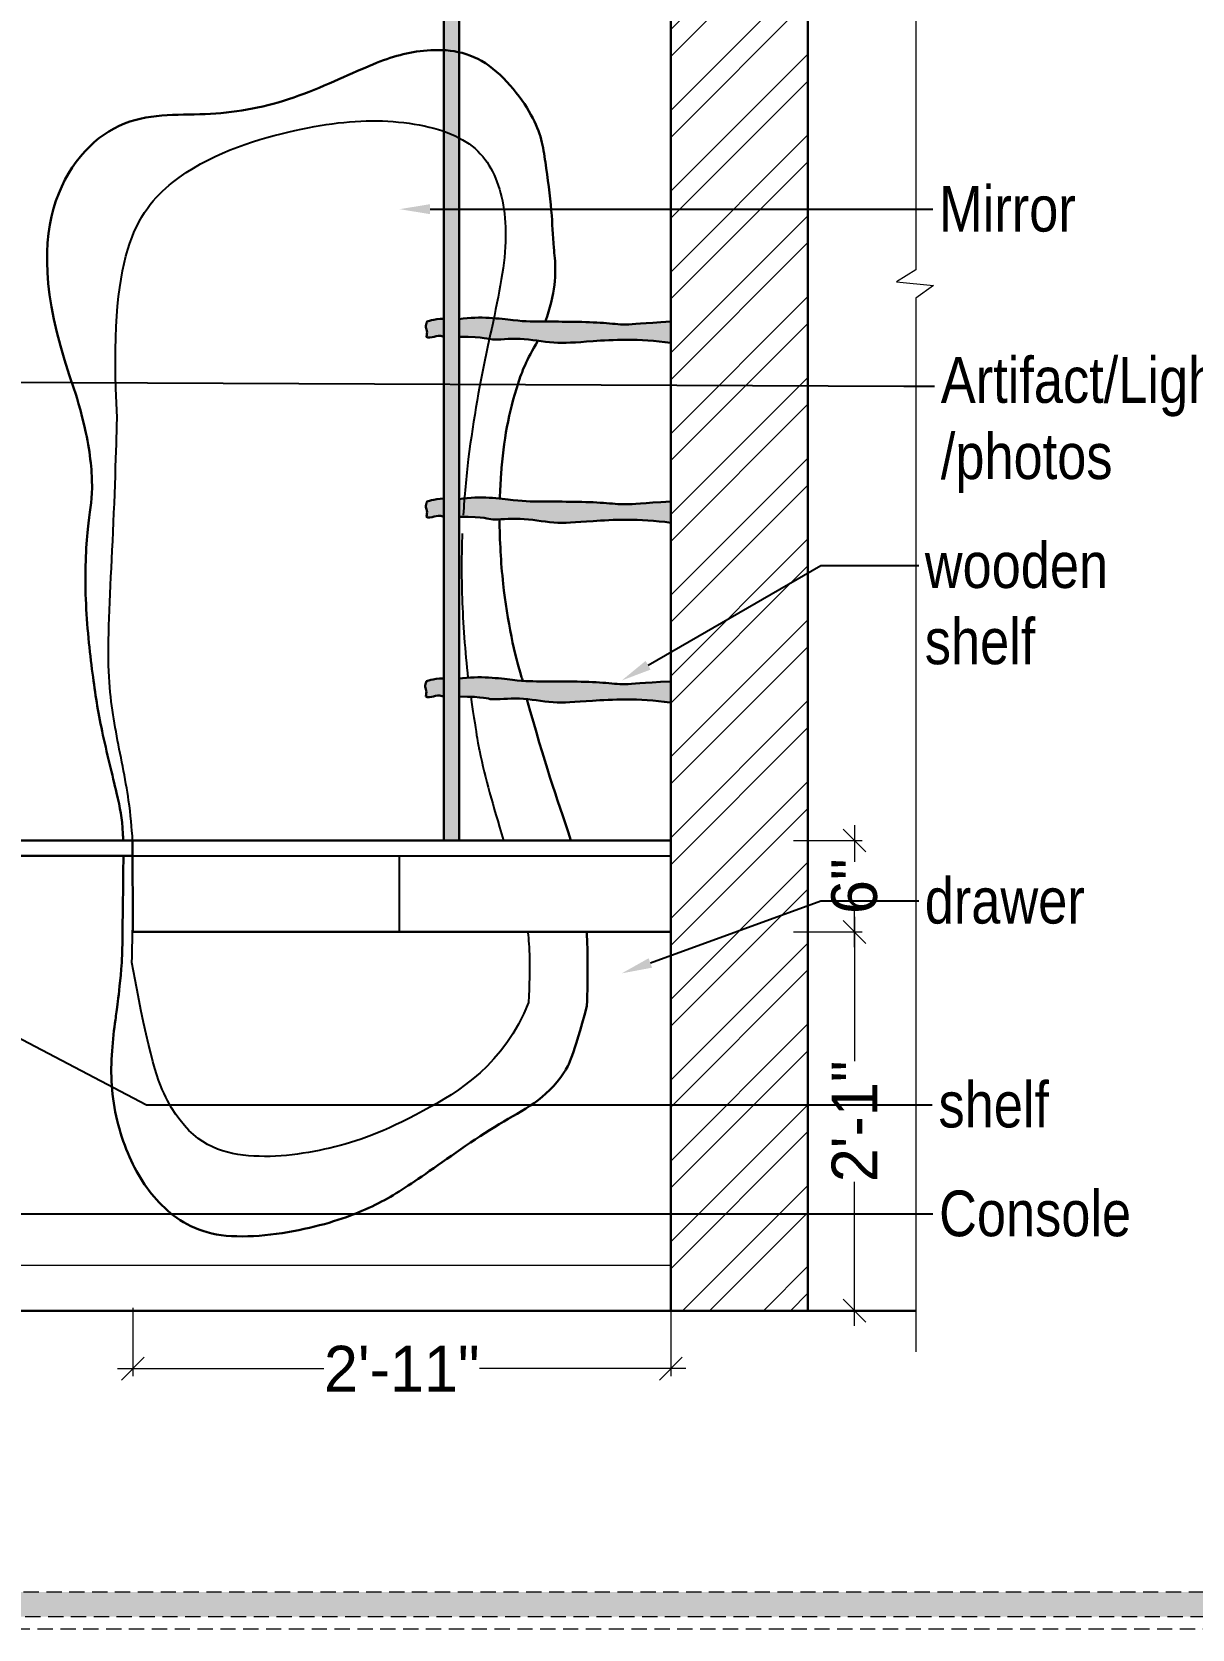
# Model space of a CAD drawing. Header units: millimetres. Extents: x 56222 to 3066687, y -650199 to -121287.
# Drawn here: x 134190.6 to 134266.8, y -183615.9 to -183511.1 of the extents above; entities that cross this region are included whole.
import ezdxf
from ezdxf import colors
from ezdxf.entities.mleader import LeaderData, LeaderLine
from ezdxf.math import Vec2, Vec3

# ---------------------------------------------------------------- set-up
doc = ezdxf.new("R2010")
doc.units = ezdxf.units.MM
doc.header["$MEASUREMENT"] = 0
doc.header["$PDMODE"] = 35
doc.linetypes.add('DASHED', pattern=[0.75, 0.5, -0.25])
doc.linetypes.add('DASHEDX2', pattern=[1.5, 1, -0.5])
doc.layers.get('Defpoints').update_dxf_attribs({"color": 220})
doc.layers.add('AR HATCH-7', color=7, linetype='Continuous')
for name, color, linetype, lineweight in [('Dimension', 10, 'DASHEDX2', 20), ('FURNITURE', 32, 'Continuous', 9), ('furniture dimensions', 1, 'DASHED', 0), ('FURNITURE-1', 252, 'Continuous', 13), ('glass', 132, 'Continuous', 20), ('SECTION ( HATCH  )', 252, 'Continuous', 9), ('SECTION ( SLAB PLine )', 104, 'Continuous', 30), ('Text', 7, 'Continuous', 15), ('wall', 7, 'Continuous', 30), ('XX~SLAB ( BEAM )~ ( DIM )', 7, 'Continuous', 9)]:
    doc.layers.add(name, color=color, linetype=linetype, lineweight=lineweight)
doc.styles.add('century g', font='GOTHIC.TTF')
doc.styles.add('style4', font='ARIALN.TTF')
doc.dimstyles.new('Archana', dxfattribs={"dimtxt": 2, "dimasz": 0.75, "dimexe": 0.5, "dimexo": 0.5, "dimgap": 0, "dimtad": 0, "dimzin": 0, "dimdsep": 46, "dimlunit": 4, "dimtxsty": 'century g', "dimblk": 'OBLIQUE', "dimcen": 0, "dimdle": 1, "dimclrd": 256, "dimclre": 256, "dimclrt": 256, "dimadec": 0, "dimazin": 0, "dimtfac": 1, "dimtofl": 0, "dimtmove": 1, "dimatfit": 3, "dimfxl": 1, "dimfxlon": 1, "dimtolj": 1, "dimtzin": 0, "dimlwd": -1, "dimlwe": -1, "dimarcsym": 0})

# ---------------------------------------------------------------- blocks, each defined once
blk = doc.blocks.new('_Oblique')
at = {"layer": 'wall', "color": 0, "lineweight": -2}
blk.add_line((-0.5, -0.5), (0.5, 0.5), dxfattribs=at)
blk = doc.blocks.new('*D263')
at = {"layer": 'Defpoints', "color": 0, "linetype": 'Continuous', "lineweight": 30, "transparency": 16777216}
for p in [(134197.23, -183570.18, 0), (134232.55, -183570.18), (134232.55, -183598.84)]:
    blk.add_point(p, dxfattribs=at)
at = {"layer": 'furniture dimensions', "color": 5, "linetype": 'ByBlock', "transparency": 16777216}
blk.add_line((134197.23, -183594.84), (134197.23, -183599.34), dxfattribs=at)
at = {"layer": 'furniture dimensions', "color": 5, "linetype": 'Continuous', "transparency": 16777216}
for p, q in [((134232.55, -183594.84), (134232.55, -183599.34)), ((134196.23, -183598.84), (134209.78, -183598.84)), ((134233.55, -183598.84), (134220, -183598.84))]:
    blk.add_line(p, q, dxfattribs=at)
at = {"layer": 'furniture dimensions', "color": 5, "linetype": 'Continuous', "transparency": 16777216, "xscale": 1.5, "yscale": 1.5, "zscale": 1.5, "rotation": 180}
blk.add_blockref('_Oblique', (134197.23, -183598.84), dxfattribs=at)
at = {"layer": 'furniture dimensions', "color": 5, "linetype": 'Continuous', "transparency": 16777216, "xscale": 1.5, "yscale": 1.5, "zscale": 1.5}
blk.add_blockref('_Oblique', (134232.55, -183598.84), dxfattribs=at)
at = {"layer": 'furniture dimensions', "linetype": 'Continuous', "lineweight": 0, "transparency": 16777216, "insert": (134214.89, -183598.84), "char_height": 3, "attachment_point": 5, "style": 'century g'}
blk.add_mtext('\\A1;2\'-11"', dxfattribs=at)
blk = doc.blocks.new('*D264')
at = {"layer": 'Defpoints', "color": 0, "linetype": 'Continuous', "lineweight": 30, "transparency": 16777216}
for p in [(134232.55, -183570.18), (134232.55, -183595.04), (134244.61, -183595.04)]:
    blk.add_point(p, dxfattribs=at)
at = {"layer": 'furniture dimensions', "color": 5, "linetype": 'Continuous', "transparency": 16777216}
for p, q in [((134244.61, -183569.18), (134244.61, -183578.66)), ((134244.61, -183596.04), (134244.61, -183586.57)), ((134240.61, -183595.04), (134245.11, -183595.04))]:
    blk.add_line(p, q, dxfattribs=at)
at = {"layer": 'furniture dimensions', "color": 5, "linetype": 'ByBlock', "transparency": 16777216}
blk.add_line((134240.61, -183570.18), (134245.11, -183570.18), dxfattribs=at)
at = {"layer": 'furniture dimensions', "color": 5, "linetype": 'Continuous', "transparency": 16777216, "xscale": 1.5, "yscale": 1.5, "zscale": 1.5}
for p, rotation in [((134244.61, -183570.18), 90), ((134244.61, -183595.04), 270)]:
    blk.add_blockref('_Oblique', p, dxfattribs=dict(at, rotation=rotation))
at = {"layer": 'furniture dimensions', "linetype": 'Continuous', "lineweight": 0, "transparency": 16777216, "insert": (134244.61, -183582.61), "char_height": 3, "attachment_point": 5, "rotation": 90, "style": 'century g'}
blk.add_mtext('\\A1;2\'-1"', dxfattribs=at)
blk = doc.blocks.new('*D265')
at = {"layer": 'Defpoints', "color": 0, "linetype": 'Continuous', "lineweight": 30, "transparency": 16777216}
for p in [(134232.55, -183564.18, 0), (134244.61, -183564.18), (134232.55, -183570.18)]:
    blk.add_point(p, dxfattribs=at)
at = {"layer": 'furniture dimensions', "color": 5, "linetype": 'Continuous', "transparency": 16777216}
for p, q in [((134244.61, -183563.18), (134244.61, -183565.57)), ((134240.61, -183564.18), (134245.11, -183564.18)), ((134244.61, -183571.18), (134244.61, -183568.79))]:
    blk.add_line(p, q, dxfattribs=at)
at = {"layer": 'furniture dimensions', "color": 5, "linetype": 'ByBlock', "transparency": 16777216}
blk.add_line((134240.61, -183570.18), (134245.11, -183570.18), dxfattribs=at)
at = {"layer": 'furniture dimensions', "color": 5, "linetype": 'Continuous', "transparency": 16777216, "xscale": 1.5, "yscale": 1.5, "zscale": 1.5}
for p, rotation in [((134244.61, -183564.18), 90), ((134244.61, -183570.18), 270)]:
    blk.add_blockref('_Oblique', p, dxfattribs=dict(at, rotation=rotation))
at = {"layer": 'furniture dimensions', "linetype": 'Continuous', "lineweight": 0, "transparency": 16777216, "insert": (134244.61, -183567.18), "char_height": 3, "attachment_point": 5, "rotation": 90, "style": 'century g'}
blk.add_mtext('\\A1;6"', dxfattribs=at)

msp = doc.modelspace()

# ---------------------------------------------------------------- hatches: boundary and pattern name
at = {"layer": 'AR HATCH-7', "lineweight": 18, "true_color": 0x939598, "transparency": 33554687}
h = msp.add_hatch(dxfattribs=at)
h.set_pattern_fill('ANSI32', color=252, scale=10)
h.set_pattern_definition([(45, (-14.3605, 0), (-2.65165043, 2.65165043), []), (45, (-12.5927, 0), (-2.65165043, 2.65165043), [])])
h.paths.add_polyline_path([(134103.54, -183468.04), (134099.05, -183468.04), (134099.05, -183595.04), (134103.54, -183595.04)])
h.paths.add_polyline_path([(134241.55, -183468.04), (134232.55, -183468.04), (134232.55, -183595.04), (134241.55, -183595.04)])
at = {"layer": 'Dimension', "true_color": 0xd39e00}
h = msp.add_hatch(color=42, dxfattribs=at)
h.paths.add_polyline_path([(134076, -183452.75), (134076, -183615.12), (134306.67, -183615.12), (134306.67, -183452.75)])
h.paths.add_polyline_path([(134077.62, -183454.37), (134305.06, -183454.37), (134305.06, -183613.5), (134077.62, -183613.5)], flags=16)
at = {"layer": 'FURNITURE-1', "lineweight": 30, "true_color": 0x7d5120, "transparency": 33554607}
h = msp.add_hatch(color=27, dxfattribs=at)
h.dxf.hatch_style = 1
h.paths.add_polyline_path([(134218.65, -183481.79), (134217.65, -183481.79), (134217.65, -183564.18), (134218.65, -183564.18)])
h = msp.add_hatch(color=27, dxfattribs=at)
h.dxf.hatch_style = 1
edge = h.paths.add_edge_path()
edge.add_spline(control_points=[(134232.55, -183530.13), (134230.68, -183530.24), (134229.54, -183530.38), (134228.27, -183530.2), (134226.19, -183530.13), (134224.14, -183530.13), (134222.92, -183530.13), (134221.65, -183529.97), (134221.33, -183529.94)], knot_values=[0.704119, 0.704119, 0.704119, 0.704119, 1.704119, 2.704119, 3.704119, 4.704119, 5.704119, 6, 6, 6, 6], degree=3, periodic=0)
edge.add_spline(control_points=[(134221.33, -183529.94), (134220.64, -183529.87), (134219.83, -183529.82), (134218.93, -183529.93)], knot_values=[0.065245, 0.065245, 0.065245, 0.065245, 0.704119, 0.704119, 0.704119, 0.704119], degree=3, periodic=0)
edge.add_spline(control_points=[(134218.93, -183529.93), (134218.83, -183529.94), (134218.65, -183529.67), (134216.56, -183530.13)], knot_values=[0, 0, 0, 0, 0.065245, 0.065245, 0.065245, 0.065245], degree=3, periodic=0)
edge.add_line((134216.56, -183530.13), (134216.52, -183531.11))
edge.add_spline(control_points=[(134216.52, -183531.11), (134218.72, -183531.13), (134218.79, -183531.13), (134218.86, -183531.13)], knot_values=[0, 0, 0, 0, 0.042015, 0.042015, 0.042015, 0.042015], degree=3, periodic=0)
edge.add_spline(control_points=[(134218.86, -183531.13), (134220.46, -183531.15), (134220.53, -183531.33), (134221.14, -183531.31), (134221.31, -183531.3)], knot_values=[0.042015, 0.042015, 0.042015, 0.042015, 1, 1.32314, 1.32314, 1.32314, 1.32314], degree=3, periodic=0)
edge.add_spline(control_points=[(134221.31, -183531.3), (134221.68, -183531.28), (134222.87, -183531.19), (134224.92, -183531.62), (134226.9, -183531.43), (134230.46, -183531.22), (134232.55, -183531.52)], knot_values=[1.32314, 1.32314, 1.32314, 1.32314, 2, 3, 4, 5, 5, 5, 5], degree=3, periodic=0)
edge.add_line((134232.55, -183531.52), (134232.55, -183530.13))
h = msp.add_hatch(color=27, dxfattribs=at)
h.dxf.hatch_style = 1
edge = h.paths.add_edge_path()
edge.add_spline(control_points=[(134232.55, -183541.94), (134230.68, -183542.04), (134229.54, -183542.18), (134228.27, -183542.01), (134226.19, -183541.94), (134224.14, -183541.94), (134222.92, -183541.94), (134221.65, -183541.78), (134221.33, -183541.74)], knot_values=[0.704119, 0.704119, 0.704119, 0.704119, 1.704119, 2.704119, 3.704119, 4.704119, 5.704119, 6, 6, 6, 6], degree=3, periodic=0)
edge.add_spline(control_points=[(134221.33, -183541.74), (134220.64, -183541.67), (134219.83, -183541.63), (134218.93, -183541.74)], knot_values=[0.065245, 0.065245, 0.065245, 0.065245, 0.704119, 0.704119, 0.704119, 0.704119], degree=3, periodic=0)
edge.add_spline(control_points=[(134218.93, -183541.74), (134218.83, -183541.75), (134218.65, -183541.48), (134216.56, -183541.94)], knot_values=[0, 0, 0, 0, 0.065245, 0.065245, 0.065245, 0.065245], degree=3, periodic=0)
edge.add_line((134216.56, -183541.94), (134216.52, -183542.92))
edge.add_spline(control_points=[(134216.52, -183542.92), (134218.72, -183542.94), (134218.79, -183542.94), (134218.86, -183542.94)], knot_values=[0, 0, 0, 0, 0.042015, 0.042015, 0.042015, 0.042015], degree=3, periodic=0)
edge.add_spline(control_points=[(134218.86, -183542.94), (134220.46, -183542.95), (134220.53, -183543.13), (134221.14, -183543.11), (134221.31, -183543.1)], knot_values=[0.042015, 0.042015, 0.042015, 0.042015, 1, 1.32314, 1.32314, 1.32314, 1.32314], degree=3, periodic=0)
edge.add_spline(control_points=[(134221.31, -183543.1), (134221.68, -183543.08), (134222.87, -183542.99), (134224.92, -183543.42), (134226.9, -183543.24), (134230.46, -183543.03), (134232.55, -183543.33)], knot_values=[1.32314, 1.32314, 1.32314, 1.32314, 2, 3, 4, 5, 5, 5, 5], degree=3, periodic=0)
edge.add_line((134232.55, -183543.33), (134232.55, -183541.94))
h = msp.add_hatch(color=27, dxfattribs=at)
h.dxf.hatch_style = 1
edge = h.paths.add_edge_path()
edge.add_spline(control_points=[(134232.51, -183553.74), (134230.64, -183553.84), (134229.5, -183553.98), (134228.22, -183553.81), (134226.15, -183553.74), (134224.1, -183553.74), (134222.88, -183553.74), (134221.61, -183553.57), (134221.29, -183553.54)], knot_values=[0.704119, 0.704119, 0.704119, 0.704119, 1.704119, 2.704119, 3.704119, 4.704119, 5.704119, 6, 6, 6, 6], degree=3, periodic=0)
edge.add_spline(control_points=[(134221.29, -183553.54), (134220.6, -183553.47), (134219.79, -183553.43), (134218.88, -183553.53)], knot_values=[0.065245, 0.065245, 0.065245, 0.065245, 0.704119, 0.704119, 0.704119, 0.704119], degree=3, periodic=0)
edge.add_spline(control_points=[(134218.88, -183553.53), (134218.79, -183553.54), (134218.6, -183553.27), (134216.51, -183553.74)], knot_values=[0, 0, 0, 0, 0.065245, 0.065245, 0.065245, 0.065245], degree=3, periodic=0)
edge.add_line((134216.51, -183553.74), (134216.47, -183554.71))
edge.add_spline(control_points=[(134216.47, -183554.71), (134218.68, -183554.74), (134218.75, -183554.74), (134218.82, -183554.74)], knot_values=[0, 0, 0, 0, 0.042015, 0.042015, 0.042015, 0.042015], degree=3, periodic=0)
edge.add_spline(control_points=[(134218.82, -183554.74), (134220.41, -183554.75), (134220.49, -183554.93), (134221.09, -183554.91), (134221.27, -183554.9)], knot_values=[0.042015, 0.042015, 0.042015, 0.042015, 1, 1.32314, 1.32314, 1.32314, 1.32314], degree=3, periodic=0)
edge.add_spline(control_points=[(134221.27, -183554.9), (134221.64, -183554.88), (134222.82, -183554.79), (134224.88, -183555.22), (134226.86, -183555.03), (134230.42, -183554.83), (134232.51, -183555.12)], knot_values=[1.32314, 1.32314, 1.32314, 1.32314, 2, 3, 4, 5, 5, 5, 5], degree=3, periodic=0)
edge.add_line((134232.51, -183555.12), (134232.51, -183553.74))

# ---------------------------------------------------------------- linework, layer by layer
at = {"layer": 'Dimension', "color": 42, "true_color": 0xd39e00, "elevation": 0.12}
for points in [[(134075.19, -183451.95), (134307.48, -183451.95), (134307.48, -183615.93), (134075.19, -183615.93)], [(134076, -183452.75), (134306.67, -183452.75), (134306.67, -183615.12), (134076, -183615.12)], [(134077.62, -183454.37), (134305.06, -183454.37), (134305.06, -183613.5), (134077.62, -183613.5)]]:
    msp.add_lwpolyline(points, close=True, dxfattribs=at)
at = {"layer": 'FURNITURE', "lineweight": 30}
for p, q in [((134127.79, -183564.18, 0), (134197.22, -183564.18)), ((134197.23, -183570.18), (134197.22, -183564.18)), ((134197.22, -183564.18, 0), (134232.55, -183564.18, 0)), ((134127.79, -183565.18, 0), (134197.22, -183565.18)), ((134197.23, -183570.18, 0), (134232.55, -183570.18))]:
    msp.add_line(p, q, dxfattribs=at)
at = {"layer": 'FURNITURE', "lineweight": 25}
for p, q in [((134197.22, -183565.18, 0), (134232.55, -183565.18, 0)), ((134214.75, -183570.18, 0), (134214.75, -183565.18, 0))]:
    msp.add_line(p, q, dxfattribs=at)
at = {"layer": 'FURNITURE', "lineweight": 30}
msp.add_lwpolyline([(134218.65, -183481.79), (134218.65, -183564.18), (134217.65, -183564.18), (134217.65, -183481.79)], close=True, dxfattribs=at)
at = {"layer": 'FURNITURE', "lineweight": 25}
msp.add_lwpolyline([(134230.55, -183595.04), (134198.52, -183595.04)], dxfattribs=at)
at = {"layer": 'FURNITURE', "lineweight": 30}
for points, knots in [([(134193.41, -183534.64), (134191.41, -183529.09), (134191.1, -183521.82), (134196.22, -183516.28), (134202.04, -183516.74), (134207.45, -183515.82), (134212.89, -183513.19), (134215.85, -183512.21), (134220.26, -183512.26), (134223.92, -183516.88), (134224.3, -183519.52), (134224.79, -183523.07), (134224.79, -183525.11), (134225.15, -183527.41), (134224.47, -183529.69), (134224.32, -183530.13)], [0, 0, 0, 0, 1, 2, 3, 4, 5, 6, 7, 8, 9, 10, 11, 12, 12.226744, 12.226744, 12.226744, 12.226744]), ([(134223.83, -183531.39, 0), (134223.07, -183532.66, 0), (134222.04, -183535.33, 0), (134221.49, -183538.37, 0), (134221.35, -183541.19, 0), (134221.33, -183541.74, 0)], [12.596585, 12.596585, 12.596585, 12.596585, 13, 14, 14.235018, 14.235018, 14.235018, 14.235018]), ([(134196.6, -183564.18), (134196.59, -183563.99), (134196.53, -183562.72), (134196.31, -183561.58), (134195.1, -183556.74), (134194.6, -183553.52), (134194.01, -183548.35), (134194.23, -183543.2), (134194.69, -183541.39), (134194.32, -183537.5), (134193.41, -183534.64), (134193.41, -183534.64)], [31.883555, 31.883555, 31.883555, 31.883555, 32, 33, 34, 35, 36, 37, 38, 39, 40, 40, 40, 40]), ([(134221.31, -183543.1, 0), (134221.32, -183544.49, 0), (134221.52, -183548.43, 0), (134222.36, -183552.27, 0), (134222.83, -183553.7, 0), (134222.82, -183553.7, 0)], [14.425563, 14.425563, 14.425563, 14.425563, 15, 16, 16.082085, 16.082085, 16.082085, 16.082085]), ([(134227.05, -183575.05), (134226.15, -183578.39), (134224.7, -183581.06), (134221.49, -183582.44), (134215.96, -183586.44), (134213.42, -183588.09), (134209.26, -183589.72), (134202.51, -183590.61), (134198.9, -183588.3), (134196.73, -183584.88), (134195.57, -183580.26), (134196.02, -183576.3), (134196.28, -183574.66), (134196.52, -183572.18, 0)], [19.749544, 19.749544, 19.749544, 19.749544, 20, 21, 22, 23, 24, 25, 26, 27, 28, 29, 29.573606, 29.573606, 29.573606, 29.573606])]:
    msp.add_open_spline(points, degree=3, knots=knots, dxfattribs=at)
for points in [[(134218.65, -183529.97, 0), (134220.09, -183529.75, 0), (134222.55, -183530.13, 0), (134224.14, -183530.13, 0), (134226.19, -183530.13, 0), (134228.27, -183530.2, 0), (134229.54, -183530.38, 0), (134230.68, -183530.24, 0), (134232.55, -183530.13, 0)], [(134216.55, -183530.13, 0), (134216.5, -183530.23, 0), (134216.5, -183530.32, 0), (134216.43, -183530.48, 0), (134216.6, -183530.79, 0), (134216.5, -183531.13, 0), (134216.52, -183531.12, 0)], [(134217.65, -183529.94, 0), (134217, -183529.96, 0), (134216.5, -183530.13, 0), (134216.56, -183530.13, 0)], [(134217.65, -183531.13, 0), (134217.34, -183531.01, 0), (134217.07, -183531.13, 0), (134216.62, -183531.2, 0), (134216.5, -183531.13, 0)], [(134218.65, -183531.13, 0), (134220.45, -183531.13, 0), (134220.54, -183531.43, 0), (134222.62, -183531.13, 0), (134224.92, -183531.62, 0), (134226.9, -183531.43, 0), (134230.46, -183531.22, 0), (134232.55, -183531.52, 0)], [(134216.55, -183541.94, 0), (134216.5, -183542.04, 0), (134216.5, -183542.13, 0), (134216.43, -183542.28, 0), (134216.6, -183542.59, 0), (134216.5, -183542.94, 0), (134216.52, -183542.92, 0)], [(134217.65, -183541.74, 0), (134217, -183541.77, 0), (134216.5, -183541.94, 0), (134216.56, -183541.94, 0)], [(134218.65, -183541.77, 0), (134220.09, -183541.55, 0), (134222.55, -183541.94, 0), (134224.14, -183541.94, 0), (134226.19, -183541.94, 0), (134228.27, -183542.01, 0), (134229.54, -183542.18, 0), (134230.68, -183542.04, 0), (134232.55, -183541.94, 0)], [(134217.65, -183542.94, 0), (134217.34, -183542.81, 0), (134217.07, -183542.94, 0), (134216.62, -183543.01, 0), (134216.5, -183542.94, 0)], [(134218.65, -183542.94, 0), (134220.45, -183542.94, 0), (134220.54, -183543.23, 0), (134222.62, -183542.94, 0), (134224.92, -183543.42, 0), (134226.9, -183543.24, 0), (134230.46, -183543.03, 0), (134232.55, -183543.33, 0)], [(134216.51, -183553.73, 0), (134216.46, -183553.83, 0), (134216.46, -183553.93, 0), (134216.39, -183554.08, 0), (134216.56, -183554.39, 0), (134216.46, -183554.74, 0), (134216.48, -183554.72, 0)], [(134217.6, -183553.54, 0), (134216.95, -183553.56, 0), (134216.46, -183553.74, 0), (134216.51, -183553.74, 0)], [(134218.6, -183553.57, 0), (134220.05, -183553.35, 0), (134222.51, -183553.74, 0), (134224.1, -183553.74, 0), (134226.15, -183553.74, 0), (134228.22, -183553.81, 0), (134229.5, -183553.98, 0), (134230.64, -183553.84, 0), (134232.51, -183553.74, 0)], [(134217.6, -183554.74, 0), (134217.29, -183554.61, 0), (134217.03, -183554.74, 0), (134216.58, -183554.8, 0), (134216.46, -183554.74, 0)], [(134218.6, -183554.74, 0), (134220.41, -183554.74, 0), (134220.5, -183555.03, 0), (134222.57, -183554.74, 0), (134224.88, -183555.22, 0), (134226.86, -183555.03, 0), (134230.42, -183554.83, 0), (134232.51, -183555.12, 0)], [(134223.11, -183554.9, 0), (134224.29, -183559.23), (134225, -183561.14), (134225.99, -183564.18)], [(134196.52, -183572.18, 0), (134196.59, -183568.25, 0), (134196.61, -183566.27), (134196.61, -183565.18)], [(134227.04, -183570.21), (134227.1, -183571.49), (134227.11, -183573.07), (134227.05, -183575.05)]]:
    msp.add_open_spline(points, degree=3, dxfattribs=at)
at = {"layer": 'glass', "lineweight": 25}
for points, knots in [([(134196.2, -183536.44), (134195.59, -183525.71), (134199.36, -183520.03), (134207.87, -183517.37), (134213.67, -183516.66), (134219.2, -183517.76), (134221.41, -183520.68), (134222.01, -183525.26), (134220.5, -183531.69), (134219.39, -183537.48), (134219, -183541.55), (134218.93, -183542.84)], [0, 0, 0, 0, 1, 2, 3, 4, 5, 6, 7, 8, 8.432235, 8.432235, 8.432235, 8.432235]), ([(134197.22, -183564.18), (134197.17, -183563.35), (134196.98, -183561.19), (134196.06, -183556.96), (134195.43, -183552.72), (134196.02, -183543.55), (134196.2, -183536.44), (134196.2, -183536.44)], [22.336169, 22.336169, 22.336169, 22.336169, 23, 24, 25, 26, 27, 27, 27, 27]), ([(134218.86, -183544.04), (134218.81, -183545.39), (134218.79, -183548.42), (134219.04, -183551.76), (134219.23, -183553.5)], [8.5644061, 8.5644061, 8.5644061, 8.5644061, 9, 9.5061758, 9.5061758, 9.5061758, 9.5061758]), ([(134219.42, -183554.75, 0), (134219.85, -183557.61), (134220.3, -183559.92), (134220.86, -183561.76), (134221.56, -183564.18)], [9.8881173, 9.8881173, 9.8881173, 9.8881173, 10, 10.6503511, 10.6503511, 10.6503511, 10.6503511]), ([(134223.21, -183574.81, 0), (134221.64, -183578.85, 0), (134215.11, -183582.81), (134210.33, -183584.54), (134204.32, -183585.31), (134200.17, -183583.58), (134198.33, -183578.56), (134197.17, -183572.19)], [14.12882, 14.12882, 14.12882, 14.12882, 15, 16, 17, 18, 18.438541, 18.438541, 18.438541, 18.438541])]:
    msp.add_open_spline(points, degree=3, knots=knots, dxfattribs=at)
for points in [[(134197.17, -183572.19), (134197.19, -183571.19), (134197.21, -183570.35), (134197.23, -183569.63)], [(134223.16, -183570.23), (134223.28, -183571.09), (134223.33, -183572.39, 0), (134223.21, -183574.81, 0)]]:
    msp.add_open_spline(points, degree=3, dxfattribs=at)
at = {"layer": 'SECTION ( HATCH  )', "color": 252, "lineweight": 0, "true_color": 0x939598}
msp.add_line((134119.78, -183592.04), (134232.55, -183592.04), dxfattribs=at)
at = {"layer": 'SECTION ( SLAB PLine )', "color": 1}
msp.add_line((134093.87, -183595.04), (134248.64, -183595.04), dxfattribs=at)
at = {"layer": 'Text', "color": 251, "linetype": 'Continuous', "lineweight": 0, "true_color": 0x636466}
msp.add_lwpolyline([(134248.64, -183457.55), (134248.64, -183526.73), (134247.38, -183527.52), (134249.81, -183527.77), (134248.64, -183528.6), (134248.64, -183597.73)], dxfattribs=at)
at = {"layer": 'XX~SLAB ( BEAM )~ ( DIM )', "lineweight": 30}
msp.add_lwpolyline([(134232.55, -183468.04), (134241.55, -183468.04), (134241.55, -183595.04), (134232.55, -183595.04)], close=True, dxfattribs=at)

# ---------------------------------------------------------------- dimensions: what is measured, and where the dimension line sits
at = {"layer": 'furniture dimensions', "color": 5, "linetype": 'Continuous', "lineweight": 0}
for base, p2, picture, middle in [((134244.61, -183564.18), (134232.55, -183564.18, 0), '*D265', (134244.61, -183567.18)), ((134244.61, -183595.04), (134232.55, -183595.04), '*D264', (134244.61, -183582.61))]:
    dim = msp.add_linear_dim(base=base, p1=(134232.55, -183570.18), p2=p2, angle=90, dimstyle='Archana', override={"dimtxt": 3, "dimasz": 1.5, "dimdec": 0, "dimclrd": 5, "dimclre": 5, "dimfxl": 4}, dxfattribs=at)
    dim.commit()
    dim.dimension.update_dxf_attribs({"geometry": picture, "text_midpoint": middle})
dim = msp.add_linear_dim(base=(134232.55, -183598.84), p1=(134197.23, -183570.18, 0), p2=(134232.55, -183570.18), dimstyle='Archana', override={"dimtxt": 3, "dimasz": 1.5, "dimdec": 0, "dimclrd": 5, "dimclre": 5, "dimfxl": 4}, dxfattribs=at)
dim.commit()
dim.dimension.update_dxf_attribs({"geometry": '*D263', "text_midpoint": (134214.89, -183598.84)})

# ---------------------------------------------------------------- leaders
at = {"layer": 'Text', "color": 1, "lineweight": 0, "ltscale": 20}
ml = msp.add_multileader_mtext('Standard', dxfattribs=at)
ml.set_content('Mirror', color=1, style='style4')
ml.set_leader_properties()
ml.build(insert=Vec2(0, 0))
ml.multileader.update_dxf_attribs({"dogleg_length": 2.02, "arrow_head_size": 2})
ctx = ml.context
ctx.base_point, ctx.char_height, ctx.arrow_head_size, ctx.landing_gap_size, ctx.plane_origin = Vec3(134249.77, -183522.75), 3, 2, 0.4, Vec3(134182.73, -183522.75)
notes = []
notes.append((ctx, [(0, (1, 1, 0), (134247.74, -183522.75), (1, 0), 2.02, [(0, [(134214.75, -183522.75)], 0, [])])]))
ctx.mtext.insert = Vec3(134250.17, -183521.22)
ml = msp.add_multileader_mtext('Standard', dxfattribs=at)
ml.set_content('Artifact/Lights\\P/photos', color=1, style='style4')
ml.set_leader_properties()
ml.build(insert=Vec2(0, 0))
ml.multileader.update_dxf_attribs({"dogleg_length": 2.02, "arrow_head_size": 2})
ctx = ml.context
ctx.base_point, ctx.char_height, ctx.arrow_head_size, ctx.landing_gap_size, ctx.plane_origin = Vec3(134249.88, -183534.37), 3, 2, 0.4, Vec3(134182.84, -183534.37)
notes.append((ctx, [(0, (1, 1, 0), (134247.85, -183534.37), (1, 0), 2.02, [(0, [(134185.37, -183534.1)], 0, [])])]))
ctx.mtext.insert = Vec3(134250.28, -183532.46)
ml = msp.add_multileader_mtext('Standard', dxfattribs=at)
ml.set_content('wooden \\Pshelf', color=1, style='style4')
ml.set_leader_properties()
ml.build(insert=Vec2(0, 0))
ml.multileader.update_dxf_attribs({"dogleg_length": 2.02, "arrow_head_size": 2})
ctx = ml.context
ctx.base_point, ctx.char_height, ctx.arrow_head_size, ctx.landing_gap_size, ctx.plane_origin = Vec3(134248.83, -183546.13), 3, 2, 0.4, Vec3(134182.73, -183549.21)
notes.append((ctx, [(0, (1, 1, 0), (134242.41, -183546.13), (1, 0), 6.42, [(0, [(134229.33, -183553.68)], 0, [])])]))
ctx.mtext.insert = Vec3(134249.23, -183544.61)
ml = msp.add_multileader_mtext('Standard', dxfattribs=at)
ml.set_content('drawer', color=1, style='style4')
ml.set_leader_properties()
ml.build(insert=Vec2(0, 0))
ml.multileader.update_dxf_attribs({"dogleg_length": 2.02, "arrow_head_size": 2})
ctx = ml.context
ctx.base_point, ctx.char_height, ctx.arrow_head_size, ctx.landing_gap_size, ctx.plane_origin = Vec3(134248.83, -183568.15), 3, 2, 0.4, Vec3(134182.73, -183568.15)
notes.append((ctx, [(0, (1, 1, 0), (134242.41, -183568.15), (1, 0), 6.42, [(0, [(134229.33, -183572.9)], 0, [])])]))
ctx.mtext.insert = Vec3(134249.23, -183566.63)
ml = msp.add_multileader_mtext('Standard', dxfattribs=at)
ml.set_content('shelf', color=1, style='style4')
ml.set_leader_properties()
ml.build(insert=Vec2(0, 0))
ml.multileader.update_dxf_attribs({"dogleg_length": 2.02, "arrow_head_size": 2})
ctx = ml.context
ctx.base_point, ctx.char_height, ctx.arrow_head_size, ctx.landing_gap_size, ctx.plane_origin = Vec3(134249.73, -183581.53), 3, 2, 0.4, Vec3(134182.73, -183579.81)
notes.append((ctx, [(0, (1, 1, 0), (134198.14, -183581.53), (1, 0), 51.58, [(0, [(134182.07, -183573.12)], 0, [])])]))
ctx.mtext.insert = Vec3(134250.13, -183580.01)
ml = msp.add_multileader_mtext('Standard', dxfattribs=at)
ml.set_content('Console', color=1, style='style4')
ml.set_leader_properties()
ml.build(insert=Vec2(0, 0))
ml.multileader.update_dxf_attribs({"dogleg_length": 2.02, "arrow_head_size": 2})
ctx = ml.context
ctx.base_point, ctx.char_height, ctx.arrow_head_size, ctx.landing_gap_size, ctx.plane_origin = Vec3(134249.77, -183588.68), 3, 2, 0.4, Vec3(134182.73, -183588.68)
notes.append((ctx, [(0, (1, 1, 0), (134247.74, -183588.68), (1, 0), 2.02, [(0, [(134183.18, -183588.68)], 0, [])])]))
ctx.mtext.insert = Vec3(134250.17, -183587.15)
for ctx, leaders in notes:
    for number, flags, end, landing, length, lines in leaders:
        leader = LeaderData()
        leader.index, (leader.has_last_leader_line, leader.has_dogleg_vector, leader.attachment_direction) = number, flags
        leader.last_leader_point, leader.dogleg_vector, leader.dogleg_length = Vec3(end), Vec3(landing), length
        for number, points, colour, breaks in lines:
            line = LeaderLine()
            line.index, line.vertices, line.color, line.breaks = number, Vec3.list(points), colors.encode_raw_color(colour), breaks
            leader.lines.append(line)
        ctx.leaders.append(leader)

doc.saveas('drawing.dxf')
